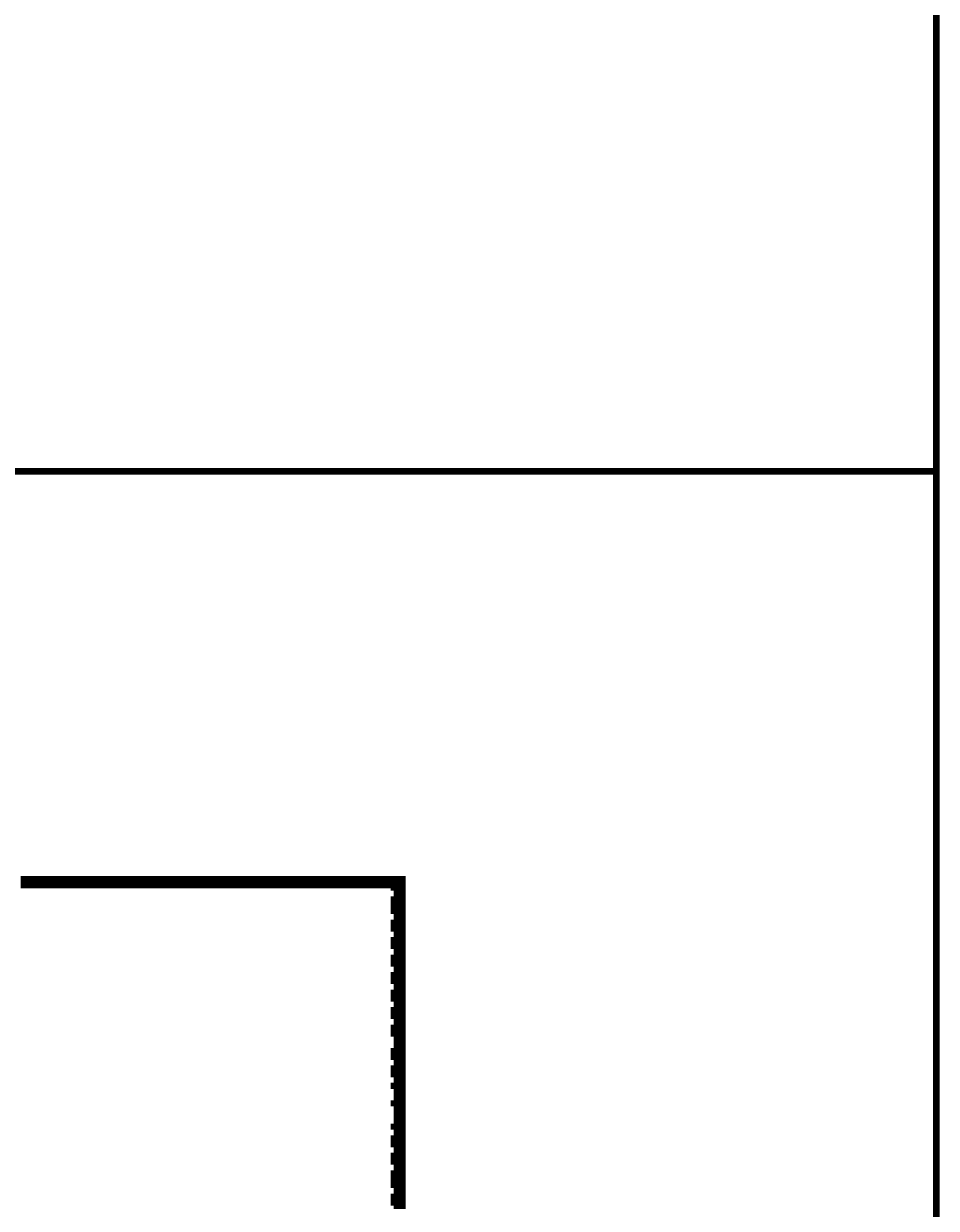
# Model space of a CAD drawing. Header units: inches. Extents: x 16 to 776, y 37 to 575.
# Drawn here: x 674.42 to 700.5, y 406.58 to 440.46 of the extents above; entities that cross this region are included whole.
import ezdxf

# ---------------------------------------------------------------- set-up
doc = ezdxf.new("R2010")
doc.units = ezdxf.units.IN
doc.header["$MEASUREMENT"] = 0
doc.layers.add('P', color=250, linetype='CONTINUOUS', lineweight=100)
doc.layers.add('Text', color=250, linetype='CONTINUOUS', lineweight=100)
doc.styles.get("Standard").update_dxf_attribs({"font": 'txt', "width": 0.75})

msp = doc.modelspace()

# ---------------------------------------------------------------- linework, layer by layer
at = {"layer": 'P', "color": 0, "linetype": 'Continuous'}
for points in [[(700.5, 558.333), (700.5, 53.833)], [(635, 427.667), (700.5, 427.667)], [(674.333, 416), (674.5, 416)], [(674.333, 416), (674.5, 416)], [(674.5, 416), (674.667, 416)], [(674.5, 416), (674.667, 416)], [(674.5, 416), (674.667, 416)], [(674.667, 416), (674.833, 416)], [(674.667, 416), (674.833, 416)], [(674.667, 416), (674.833, 416)], [(674.833, 416), (674.833, 416)], [(674.833, 416), (675, 416)], [(674.833, 416), (674.833, 416)], [(674.833, 416), (675, 416)], [(675, 416), (675.167, 416)], [(675, 416), (675.167, 416)], [(675.167, 416), (675.167, 416)], [(675.167, 416), (675.333, 416)], [(675.167, 416), (675.167, 416)], [(675.167, 416), (675.333, 416)], [(675.333, 416), (675.5, 416)], [(675.333, 416), (675.5, 416)], [(675.5, 416), (675.667, 416)], [(675.5, 416), (675.667, 416)], [(675.667, 416), (675.667, 416)], [(675.667, 416), (675.833, 416)], [(675.667, 416), (675.667, 416)], [(675.667, 416), (675.833, 416)], [(675.833, 416), (676, 416)], [(675.833, 416), (676, 416)], [(676, 416), (676, 416)], [(676, 416), (676.167, 416)], [(676, 416), (676, 416)], [(676, 416), (676.167, 416)], [(676, 416), (676, 416)], [(676, 416), (676.167, 416)], [(676.167, 416), (676.333, 416)], [(676.167, 416), (676.333, 416)], [(676.333, 416), (676.5, 416)], [(676.333, 416), (676.5, 416)], [(676.5, 416), (676.5, 416)], [(676.5, 416), (676.667, 416)], [(676.5, 416), (676.5, 416)], [(676.5, 416), (676.667, 416)], [(676.667, 416), (676.833, 416)], [(676.667, 416), (676.833, 416)], [(676.833, 416), (677, 416)], [(676.833, 416), (677, 416)], [(677, 416), (677, 416)], [(677, 416), (677.167, 416)], [(677, 416), (677, 416)], [(677, 416), (677.167, 416)], [(677.167, 416), (677.333, 416)], [(677.167, 416), (677.333, 416)], [(677.333, 416), (677.333, 416)], [(677.333, 416), (677.5, 416)], [(677.333, 416), (677.333, 416)], [(677.333, 416), (677.5, 416)], [(677.5, 416), (677.667, 416)], [(677.5, 416), (677.667, 416)], [(677.667, 416), (677.833, 416)], [(677.667, 416), (677.833, 416)], [(677.833, 416), (677.833, 416)], [(677.833, 416), (678, 416)], [(677.833, 416), (677.833, 416)], [(677.833, 416), (678, 416)], [(678, 416), (678.167, 416)], [(678, 416), (678.167, 416)], [(678.167, 416), (678.167, 416)], [(678.167, 416), (678.333, 416)], [(678.167, 416), (678.167, 416)], [(678.167, 416), (678.333, 416)], [(678.333, 416), (678.5, 416)], [(678.333, 416), (678.5, 416)], [(678.5, 416), (678.667, 416)], [(678.5, 416), (678.667, 416)], [(678.667, 416), (678.667, 416)], [(678.667, 416), (678.833, 416)], [(678.667, 416), (678.667, 416)], [(678.667, 416), (678.833, 416)], [(678.833, 416), (679, 416)], [(678.833, 416), (679, 416)], [(679, 416), (679, 416)], [(679, 416), (679.167, 416)], [(679, 416), (679, 416)], [(679, 416), (679.167, 416)], [(679.167, 416), (679.333, 416)], [(679.167, 416), (679.333, 416)], [(679.333, 416), (679.5, 416)], [(679.333, 416), (679.5, 416)], [(679.5, 416), (679.5, 416)], [(679.5, 416), (679.667, 416)], [(679.5, 416), (679.5, 416)], [(679.5, 416), (679.667, 416)], [(679.667, 416), (679.833, 416)], [(679.667, 416), (679.833, 416)], [(679.833, 416), (680, 416)], [(679.833, 416), (680, 416)], [(680, 416), (680, 416)], [(680, 416), (680.167, 416)], [(680, 416), (680, 416)], [(680, 416), (680.167, 416)], [(680.167, 416), (680.333, 416)], [(680.167, 416), (680.333, 416)], [(680.333, 416), (680.333, 416)], [(680.333, 416), (680.5, 416)], [(680.333, 416), (680.333, 416)], [(680.333, 416), (680.5, 416)], [(680.5, 416), (680.667, 416)], [(680.5, 416), (680.667, 416)], [(680.667, 416), (680.833, 416)], [(680.667, 416), (680.833, 416)], [(680.833, 416), (680.833, 416)], [(680.833, 416), (681, 416)], [(680.833, 416), (680.833, 416)], [(680.833, 416), (681, 416)], [(680.833, 416), (680.833, 416)], [(680.833, 416), (681, 416)], [(681, 416), (681.167, 416)], [(681, 416), (681.167, 416)], [(681.167, 416), (681.167, 416)], [(681.167, 416), (681.333, 416)], [(681.167, 416), (681.167, 416)], [(681.167, 416), (681.333, 416)], [(681.167, 416), (681.333, 416)], [(681.333, 416), (681.5, 416)], [(681.333, 416), (681.5, 416)], [(681.333, 416), (681.5, 416)], [(681.5, 416), (681.667, 416)], [(681.5, 416), (681.667, 416)], [(681.667, 416), (681.667, 416)], [(681.667, 416), (681.833, 416)], [(681.667, 416), (681.667, 416)], [(681.667, 416), (681.833, 416)], [(681.667, 416), (681.833, 416)], [(681.833, 416), (682, 416)], [(681.833, 416), (682, 416)], [(681.833, 416), (682, 416)], [(682, 416), (682, 416)], [(682, 416), (682.167, 416)], [(682, 416), (682, 416)], [(682, 416), (682.167, 416)], [(682.167, 416), (682.333, 416)], [(682.167, 416), (682.333, 416)], [(682.167, 416), (682.333, 416)], [(682.333, 416), (682.5, 416)], [(682.333, 416), (682.5, 416)], [(682.333, 416), (682.5, 416)], [(682.5, 416), (682.5, 416)], [(682.5, 416), (682.667, 416)], [(682.5, 416), (682.5, 416)], [(682.5, 416), (682.667, 416)], [(682.667, 416), (682.833, 416)], [(682.667, 416), (682.833, 416)], [(682.833, 416), (683, 416)], [(682.833, 416), (683, 416)], [(683, 416), (683, 416)], [(683, 416), (683.167, 416)], [(683, 416), (683, 416)], [(683, 416), (683.167, 416)], [(683.167, 416), (683.333, 416)], [(683.167, 416), (683.333, 416)], [(683.333, 416), (683.333, 416)], [(683.333, 416), (683.5, 416)], [(683.333, 416), (683.333, 416)], [(683.333, 416), (683.5, 416)], [(683.5, 416), (683.667, 416)], [(683.5, 416), (683.667, 416)], [(683.667, 416), (683.833, 416)], [(683.667, 416), (683.833, 416)], [(683.833, 416), (683.833, 416)], [(683.833, 416), (684, 416)], [(683.833, 416), (683.833, 416)], [(683.833, 416), (684, 416)], [(684, 416), (684.167, 416)], [(684, 416), (684.167, 416)], [(684.167, 416), (684.167, 416)], [(684.167, 416), (684.333, 416)], [(684.167, 416), (684.167, 416)], [(684.167, 416), (684.333, 416)], [(684.333, 416), (684.5, 416)], [(684.333, 416), (684.5, 416)], [(684.333, 416), (684.5, 416)], [(684.5, 416), (684.667, 416)], [(684.5, 416), (684.667, 416)], [(684.5, 416), (684.667, 416)], [(684.667, 416), (684.667, 416)], [(684.667, 416), (684.833, 416)], [(684.667, 416), (684.667, 416)], [(684.667, 416), (684.833, 416)], [(684.833, 416), (685, 416)], [(684.833, 416), (685, 416)], [(685, 416), (685.167, 416)], [(685, 416), (685, 416)], [(685, 416), (685.167, 416)], [(685, 416), (685, 416)], [(685, 416), (685.167, 416)], [(685, 416), (685.167, 416)], [(685.167, 416), (685.333, 416)], [(685.167, 416), (685.333, 416)], [(685.167, 416), (685.333, 416)], [(674.333, 415.833), (674.5, 415.833)], [(674.333, 415.833), (674.5, 415.833)], [(674.5, 415.833), (674.667, 415.833)], [(674.5, 415.833), (674.667, 415.833)], [(674.5, 415.833), (674.667, 415.833)], [(674.667, 415.833), (674.833, 415.833)], [(674.667, 415.833), (674.833, 415.833)], [(674.667, 415.833), (674.833, 415.833)], [(674.667, 415.833), (674.833, 415.833)], [(674.833, 415.833), (674.833, 415.833)], [(674.833, 415.833), (674.833, 415.833)], [(674.833, 415.833), (675, 415.833)], [(674.833, 415.833), (674.833, 415.833)], [(674.833, 415.833), (675, 415.833)], [(674.833, 415.833), (675, 415.833)], [(675, 415.833), (675.167, 415.833)], [(675, 415.833), (675.167, 415.833)], [(675.167, 415.833), (675.167, 415.833)], [(675.167, 415.833), (675.167, 415.833)], [(675.167, 415.833), (675.333, 415.833)], [(675.167, 415.833), (675.167, 415.833)], [(675.167, 415.833), (675.333, 415.833)], [(675.167, 415.833), (675.333, 415.833)], [(675.333, 415.833), (675.5, 415.833)], [(675.333, 415.833), (675.5, 415.833)], [(675.333, 415.833), (675.5, 415.833)], [(675.5, 415.833), (675.667, 415.833)], [(675.5, 415.833), (675.667, 415.833)], [(675.667, 415.833), (675.667, 415.833)], [(675.667, 415.833), (675.667, 415.833)], [(675.667, 415.833), (675.833, 415.833)], [(675.667, 415.833), (675.667, 415.833)], [(675.667, 415.833), (675.833, 415.833)], [(675.667, 415.833), (675.833, 415.833)], [(675.833, 415.833), (676, 415.833)], [(675.833, 415.833), (676, 415.833)], [(676, 415.833), (676, 415.833)], [(676, 415.833), (676, 415.833)], [(676, 415.833), (676.167, 415.833)], [(676, 415.833), (676, 415.833)], [(676, 415.833), (676.167, 415.833)], [(676, 415.833), (676.167, 415.833)], [(676, 415.833), (676.167, 415.833)], [(676.167, 415.833), (676.333, 415.833)], [(676.167, 415.833), (676.333, 415.833)], [(676.167, 415.833), (676.333, 415.833)], [(676.333, 415.833), (676.5, 415.833)], [(676.333, 415.833), (676.5, 415.833)], [(676.333, 415.833), (676.5, 415.833)], [(676.5, 415.833), (676.5, 415.833)], [(676.5, 415.833), (676.5, 415.833)], [(676.5, 415.833), (676.667, 415.833)], [(676.5, 415.833), (676.5, 415.833)], [(676.5, 415.833), (676.667, 415.833)], [(676.667, 415.833), (676.833, 415.833)], [(676.667, 415.833), (676.833, 415.833)], [(676.667, 415.833), (676.833, 415.833)], [(676.833, 415.833), (677, 415.833)], [(676.833, 415.833), (677, 415.833)], [(676.833, 415.833), (677, 415.833)], [(677, 415.833), (677, 415.833)], [(677, 415.833), (677, 415.833)], [(677, 415.833), (677.167, 415.833)], [(677, 415.833), (677, 415.833)], [(677, 415.833), (677.167, 415.833)], [(677.167, 415.833), (677.333, 415.833)], [(677.167, 415.833), (677.333, 415.833)], [(677.167, 415.833), (677.333, 415.833)], [(677.333, 415.833), (677.333, 415.833)], [(677.333, 415.833), (677.333, 415.833)], [(677.333, 415.833), (677.5, 415.833)], [(677.333, 415.833), (677.333, 415.833)], [(677.333, 415.833), (677.5, 415.833)], [(677.333, 415.833), (677.5, 415.833)], [(677.5, 415.833), (677.667, 415.833)], [(677.5, 415.833), (677.667, 415.833)], [(677.667, 415.833), (677.833, 415.833)], [(677.667, 415.833), (677.833, 415.833)], [(677.667, 415.833), (677.833, 415.833)], [(677.833, 415.833), (677.833, 415.833)], [(677.833, 415.833), (677.833, 415.833)], [(677.833, 415.833), (678, 415.833)], [(677.833, 415.833), (677.833, 415.833)], [(677.833, 415.833), (678, 415.833)], [(677.833, 415.833), (678, 415.833)], [(678, 415.833), (678.167, 415.833)], [(678, 415.833), (678.167, 415.833)], [(678.167, 415.833), (678.167, 415.833)], [(678.167, 415.833), (678.167, 415.833)], [(678.167, 415.833), (678.333, 415.833)], [(678.167, 415.833), (678.167, 415.833)], [(678.167, 415.833), (678.333, 415.833)], [(678.167, 415.833), (678.333, 415.833)], [(678.333, 415.833), (678.5, 415.833)], [(678.333, 415.833), (678.5, 415.833)], [(678.333, 415.833), (678.5, 415.833)], [(678.5, 415.833), (678.667, 415.833)], [(678.5, 415.833), (678.667, 415.833)], [(678.5, 415.833), (678.667, 415.833)], [(678.667, 415.833), (678.667, 415.833)], [(678.667, 415.833), (678.667, 415.833)], [(678.667, 415.833), (678.833, 415.833)], [(678.667, 415.833), (678.833, 415.833)], [(678.667, 415.833), (678.833, 415.833)], [(678.833, 415.833), (679, 415.833)], [(678.833, 415.833), (679, 415.833)], [(678.833, 415.833), (679, 415.833)], [(679, 415.833), (679, 415.833)], [(679, 415.833), (679, 415.833)], [(679, 415.833), (679.167, 415.833)], [(679, 415.833), (679, 415.833)], [(679, 415.833), (679.167, 415.833)], [(679.167, 415.833), (679.333, 415.833)], [(679.167, 415.833), (679.333, 415.833)], [(679.167, 415.833), (679.333, 415.833)], [(679.333, 415.833), (679.5, 415.833)], [(679.333, 415.833), (679.5, 415.833)], [(679.333, 415.833), (679.5, 415.833)], [(679.5, 415.833), (679.5, 415.833)], [(679.5, 415.833), (679.5, 415.833)], [(679.5, 415.833), (679.667, 415.833)], [(679.5, 415.833), (679.5, 415.833)], [(679.5, 415.833), (679.667, 415.833)], [(679.667, 415.833), (679.833, 415.833)], [(679.667, 415.833), (679.833, 415.833)], [(679.667, 415.833), (679.833, 415.833)], [(679.833, 415.833), (680, 415.833)], [(679.833, 415.833), (680, 415.833)], [(679.833, 415.833), (680, 415.833)], [(680, 415.833), (680, 415.833)], [(680, 415.833), (680, 415.833)], [(680, 415.833), (680.167, 415.833)], [(680, 415.833), (680, 415.833)], [(680, 415.833), (680.167, 415.833)], [(680.167, 415.833), (680.333, 415.833)], [(680.167, 415.833), (680.333, 415.833)], [(680.167, 415.833), (680.333, 415.833)], [(680.333, 415.833), (680.333, 415.833)], [(680.333, 415.833), (680.333, 415.833)], [(680.333, 415.833), (680.5, 415.833)], [(680.333, 415.833), (680.333, 415.833)], [(680.333, 415.833), (680.5, 415.833)], [(680.333, 415.833), (680.5, 415.833)], [(680.5, 415.833), (680.667, 415.833)], [(680.5, 415.833), (680.667, 415.833)], [(680.5, 415.833), (680.667, 415.833)], [(680.667, 415.833), (680.833, 415.833)], [(680.667, 415.833), (680.833, 415.833)], [(680.833, 415.833), (680.833, 415.833)], [(680.833, 415.833), (680.833, 415.833)], [(680.833, 415.833), (681, 415.833)], [(680.833, 415.833), (680.833, 415.833)], [(680.833, 415.833), (681, 415.833)], [(680.833, 415.833), (681, 415.833)], [(680.833, 415.833), (681, 415.833)], [(681, 415.833), (681.167, 415.833)], [(681, 415.833), (681.167, 415.833)], [(681, 415.833), (681.167, 415.833)], [(681.167, 415.833), (681.167, 415.833)], [(681.167, 415.833), (681.167, 415.833)], [(681.167, 415.833), (681.333, 415.833)], [(681.167, 415.833), (681.333, 415.833)], [(681.167, 415.833), (681.333, 415.833)], [(681.333, 415.833), (681.5, 415.833)], [(681.333, 415.833), (681.5, 415.833)], [(681.333, 415.833), (681.5, 415.833)], [(681.333, 415.833), (681.5, 415.833)], [(681.5, 415.833), (681.667, 415.833)], [(681.5, 415.833), (681.667, 415.833)], [(681.5, 415.833), (681.667, 415.833)], [(681.667, 415.833), (681.667, 415.833)], [(681.667, 415.833), (681.667, 415.833)], [(681.667, 415.833), (681.833, 415.833)], [(681.667, 415.833), (681.833, 415.833)], [(681.667, 415.833), (681.833, 415.833)], [(681.833, 415.833), (682, 415.833)], [(681.833, 415.833), (682, 415.833)], [(681.833, 415.833), (682, 415.833)], [(681.833, 415.833), (682, 415.833)], [(682, 415.833), (682, 415.833)], [(682, 415.833), (682, 415.833)], [(682, 415.833), (682.167, 415.833)], [(682, 415.833), (682, 415.833)], [(682, 415.833), (682.167, 415.833)], [(682.167, 415.833), (682.333, 415.833)], [(682.167, 415.833), (682.333, 415.833)], [(682.167, 415.833), (682.333, 415.833)], [(682.333, 415.833), (682.5, 415.833)], [(682.333, 415.833), (682.5, 415.833)], [(682.333, 415.833), (682.5, 415.833)], [(682.333, 415.833), (682.5, 415.833)], [(682.5, 415.833), (682.5, 415.833)], [(682.5, 415.833), (682.5, 415.833)], [(682.5, 415.833), (682.667, 415.833)], [(682.5, 415.833), (682.5, 415.833)], [(682.5, 415.833), (682.667, 415.833)], [(682.5, 415.833), (682.667, 415.833)], [(682.667, 415.833), (682.833, 415.833)], [(682.667, 415.833), (682.833, 415.833)], [(682.667, 415.833), (682.833, 415.833)], [(682.833, 415.833), (683, 415.833)], [(682.833, 415.833), (683, 415.833)], [(683, 415.833), (683, 415.833)], [(683, 415.833), (683, 415.833)], [(683, 415.833), (683.167, 415.833)], [(683, 415.833), (683, 415.833)], [(683, 415.833), (683.167, 415.833)], [(683, 415.833), (683.167, 415.833)], [(683.167, 415.833), (683.333, 415.833)], [(683.167, 415.833), (683.333, 415.833)], [(683.167, 415.833), (683.333, 415.833)], [(683.333, 415.833), (683.333, 415.833)], [(683.333, 415.833), (683.333, 415.833)], [(683.333, 415.833), (683.5, 415.833)], [(683.333, 415.833), (683.5, 415.833)], [(683.333, 415.833), (683.5, 415.833)], [(683.5, 415.833), (683.667, 415.833)], [(683.5, 415.833), (683.667, 415.833)], [(683.5, 415.833), (683.667, 415.833)], [(683.667, 415.833), (683.833, 415.833)], [(683.667, 415.833), (683.833, 415.833)], [(683.667, 415.833), (683.833, 415.833)], [(683.833, 415.833), (683.833, 415.833)], [(683.833, 415.833), (683.833, 415.833)], [(683.833, 415.833), (684, 415.833)], [(683.833, 415.833), (684, 415.833)], [(683.833, 415.833), (684, 415.833)], [(684, 415.833), (684.167, 415.833)], [(684, 415.833), (684.167, 415.833)], [(684, 415.833), (684.167, 415.833)], [(684.167, 415.833), (684.167, 415.833)], [(684.167, 415.833), (684.167, 415.833)], [(684.167, 415.833), (684.333, 415.833)], [(684.167, 415.833), (684.167, 415.833)], [(684.167, 415.833), (684.333, 415.833)], [(684.333, 415.833), (684.5, 415.833)], [(684.333, 415.833), (684.5, 415.833)], [(684.333, 415.833), (684.5, 415.833)], [(684.5, 415.833), (684.667, 415.833)], [(684.5, 415.833), (684.667, 415.833)], [(684.5, 415.833), (684.667, 415.833)], [(684.5, 415.833), (684.667, 415.833)], [(684.667, 415.833), (684.667, 415.833)], [(684.667, 415.833), (684.667, 415.833)], [(684.667, 415.833), (684.833, 415.833)], [(684.667, 415.833), (684.667, 415.833)], [(684.667, 415.833), (684.833, 415.833)], [(684.667, 415.833), (684.833, 415.833)], [(684.833, 415.833), (685, 415.833)], [(684.833, 415.833), (685, 415.833)], [(685, 415.833), (685.167, 415.833)], [(685, 415.833), (685, 415.667)], [(685, 415.833), (685.167, 415.833)], [(685, 415.833), (685, 415.833)], [(685, 415.833), (685, 415.833)], [(685, 415.833), (685.167, 415.833)], [(685, 415.833), (685, 415.833)], [(685, 415.833), (685.167, 415.833)], [(685, 415.833), (685.167, 415.833)], [(685, 415.667), (685.167, 415.667)], [(685, 415.667), (685.167, 415.667)], [(685, 415.667), (685.167, 415.667)], [(685.167, 415.833), (685.333, 415.833)], [(685.167, 415.833), (685.333, 415.833)], [(685.167, 415.833), (685.333, 415.833)], [(685.167, 415.833), (685.333, 415.833)], [(685.167, 415.667), (685.333, 415.667)], [(685.167, 415.667), (685.333, 415.667)], [(685.167, 415.667), (685.333, 415.667)], [(685, 415.5), (685.167, 415.5)], [(685, 415.5), (685.167, 415.5)], [(685, 415.5), (685.167, 415.5)], [(685, 415.5), (685.167, 415.5)], [(685, 415.5), (685, 415.333)], [(685, 415.5), (685.167, 415.5)], [(685, 415.333), (685.167, 415.333)], [(685, 415.333), (685, 415.167)], [(685, 415.333), (685.167, 415.333)], [(685.167, 415.5), (685.333, 415.5)], [(685.167, 415.5), (685.333, 415.5)], [(685.167, 415.5), (685.333, 415.5)], [(685.167, 415.5), (685.333, 415.5)], [(685.167, 415.5), (685.333, 415.5)], [(685.167, 415.333), (685.333, 415.333)], [(685.167, 415.333), (685.333, 415.333)], [(685, 415.167), (685.167, 415.167)], [(685, 415.167), (685, 415)], [(685, 415.167), (685.167, 415.167)], [(685, 415), (685.167, 415)], [(685, 415), (685, 415)], [(685, 415), (685.167, 415)], [(685, 415), (685.167, 415)], [(685, 415), (685.167, 415)], [(685.167, 415.167), (685.333, 415.167)], [(685.167, 415.167), (685.333, 415.167)], [(685.167, 415), (685.333, 415)], [(685.167, 415), (685.333, 415)], [(685.167, 415), (685.333, 415)], [(685.167, 415), (685.333, 415)], [(685, 414.833), (685.167, 414.833)], [(685, 414.833), (685, 414.667)], [(685, 414.833), (685.167, 414.833)], [(685, 414.667), (685.167, 414.667)], [(685, 414.667), (685, 414.667)], [(685, 414.667), (685.167, 414.667)], [(685, 414.667), (685.167, 414.667)], [(685, 414.667), (685, 414.5)], [(685, 414.667), (685.167, 414.667)], [(685.167, 414.833), (685.333, 414.833)], [(685.167, 414.833), (685.333, 414.833)], [(685.167, 414.667), (685.333, 414.667)], [(685.167, 414.667), (685.333, 414.667)], [(685.167, 414.667), (685.333, 414.667)], [(685.167, 414.667), (685.333, 414.667)], [(685, 414.5), (685.167, 414.5)], [(685, 414.5), (685.167, 414.5)], [(685, 414.333), (685.167, 414.333)], [(685, 414.333), (685, 414.167)], [(685, 414.333), (685.167, 414.333)], [(685.167, 414.5), (685.333, 414.5)], [(685.167, 414.5), (685.333, 414.5)], [(685.167, 414.333), (685.333, 414.333)], [(685.167, 414.333), (685.333, 414.333)], [(685, 414.167), (685.167, 414.167)], [(685, 414.167), (685, 414.167)], [(685, 414.167), (685.167, 414.167)], [(685, 414.167), (685.167, 414.167)], [(685, 414.167), (685, 414)], [(685, 414.167), (685.167, 414.167)], [(685, 414), (685.167, 414)], [(685, 414), (685.167, 414)], [(685.167, 414.167), (685.333, 414.167)], [(685.167, 414.167), (685.333, 414.167)], [(685.167, 414.167), (685.333, 414.167)], [(685.167, 414.167), (685.333, 414.167)], [(685.167, 414), (685.333, 414)], [(685.167, 414), (685.333, 414)], [(685, 413.833), (685.167, 413.833)], [(685, 413.833), (685, 413.833)], [(685, 413.833), (685.167, 413.833)], [(685, 413.833), (685.167, 413.833)], [(685, 413.833), (685, 413.667)], [(685, 413.833), (685.167, 413.833)], [(685, 413.667), (685.167, 413.667)], [(685, 413.667), (685, 413.5)], [(685, 413.667), (685.167, 413.667)], [(685.167, 413.833), (685.333, 413.833)], [(685.167, 413.833), (685.333, 413.833)], [(685.167, 413.833), (685.333, 413.833)], [(685.167, 413.833), (685.333, 413.833)], [(685.167, 413.667), (685.333, 413.667)], [(685.167, 413.667), (685.333, 413.667)], [(685, 413.5), (685.167, 413.5)], [(685, 413.5), (685.167, 413.5)], [(685, 413.333), (685.167, 413.333)], [(685, 413.333), (685, 413.333)], [(685, 413.333), (685.167, 413.333)], [(685, 413.333), (685.167, 413.333)], [(685, 413.333), (685, 413.167)], [(685, 413.333), (685.167, 413.333)], [(685.167, 413.5), (685.333, 413.5)], [(685.167, 413.5), (685.333, 413.5)], [(685.167, 413.333), (685.333, 413.333)], [(685.167, 413.333), (685.333, 413.333)], [(685.167, 413.333), (685.333, 413.333)], [(685.167, 413.333), (685.333, 413.333)], [(685, 413.167), (685.167, 413.167)], [(685, 413.167), (685, 413)], [(685, 413.167), (685.167, 413.167)], [(685, 413), (685.167, 413)], [(685, 413), (685, 413)], [(685, 413), (685.167, 413)], [(685, 413), (685.167, 413)], [(685, 413), (685.167, 413)], [(685.167, 413.167), (685.333, 413.167)], [(685.167, 413.167), (685.333, 413.167)], [(685.167, 413), (685.333, 413)], [(685.167, 413), (685.333, 413)], [(685.167, 413), (685.333, 413)], [(685.167, 413), (685.333, 413)], [(685, 412.833), (685.167, 412.833)], [(685, 412.833), (685, 412.667)], [(685, 412.833), (685.167, 412.833)], [(685, 412.667), (685.167, 412.667)], [(685, 412.667), (685, 412.5)], [(685, 412.667), (685.167, 412.667)], [(685.167, 412.833), (685.333, 412.833)], [(685.167, 412.833), (685.333, 412.833)], [(685.167, 412.667), (685.333, 412.667)], [(685.167, 412.667), (685.333, 412.667)], [(685, 412.5), (685.167, 412.5)], [(685, 412.5), (685, 412.5)], [(685, 412.5), (685.167, 412.5)], [(685, 412.5), (685.167, 412.5)], [(685, 412.5), (685.167, 412.5)], [(685, 412.333), (685.167, 412.333)], [(685, 412.333), (685, 412.167)], [(685, 412.333), (685.167, 412.333)], [(685.167, 412.5), (685.333, 412.5)], [(685.167, 412.5), (685.333, 412.5)], [(685.167, 412.5), (685.333, 412.5)], [(685.167, 412.5), (685.333, 412.5)], [(685.167, 412.333), (685.333, 412.333)], [(685.167, 412.333), (685.333, 412.333)], [(685, 412.167), (685.167, 412.167)], [(685, 412.167), (685, 412)], [(685, 412.167), (685.167, 412.167)], [(685, 412), (685.167, 412)], [(685, 412), (685, 412)], [(685, 412), (685.167, 412)], [(685, 412), (685.167, 412)], [(685, 412), (685.167, 412)], [(685.167, 412.167), (685.333, 412.167)], [(685.167, 412.167), (685.333, 412.167)], [(685.167, 412), (685.333, 412)], [(685.167, 412), (685.333, 412)], [(685.167, 412), (685.333, 412)], [(685.167, 412), (685.333, 412)], [(685, 411.833), (685.167, 411.833)], [(685, 411.833), (685, 411.667)], [(685, 411.833), (685.167, 411.833)], [(685, 411.667), (685.167, 411.667)], [(685, 411.667), (685, 411.667)], [(685, 411.667), (685.167, 411.667)], [(685, 411.667), (685.167, 411.667)], [(685, 411.667), (685, 411.5)], [(685, 411.667), (685.167, 411.667)], [(685.167, 411.833), (685.333, 411.833)], [(685.167, 411.833), (685.333, 411.833)], [(685.167, 411.667), (685.333, 411.667)], [(685.167, 411.667), (685.333, 411.667)], [(685.167, 411.667), (685.333, 411.667)], [(685.167, 411.667), (685.333, 411.667)], [(685, 411.5), (685.167, 411.5)], [(685, 411.5), (685.167, 411.5)], [(685, 411.5), (685.167, 411.5)], [(685, 411.333), (685.167, 411.333)], [(685, 411.333), (685.167, 411.333)], [(685, 411.333), (685.167, 411.333)], [(685.167, 411.5), (685.333, 411.5)], [(685.167, 411.5), (685.333, 411.5)], [(685.167, 411.5), (685.333, 411.5)], [(685.167, 411.333), (685.333, 411.333)], [(685.167, 411.333), (685.333, 411.333)], [(685.167, 411.333), (685.333, 411.333)], [(685, 411.167), (685.167, 411.167)], [(685, 411.167), (685, 411.167)], [(685, 411.167), (685.167, 411.167)], [(685, 411.167), (685.167, 411.167)], [(685, 411.167), (685, 411)], [(685, 411.167), (685.167, 411.167)], [(685, 411), (685.167, 411)], [(685, 411), (685, 410.833)], [(685, 411), (685.167, 411)], [(685.167, 411.167), (685.333, 411.167)], [(685.167, 411.167), (685.333, 411.167)], [(685.167, 411.167), (685.333, 411.167)], [(685.167, 411.167), (685.333, 411.167)], [(685.167, 411), (685.333, 411)], [(685.167, 411), (685.333, 411)], [(685, 410.833), (685.167, 410.833)], [(685, 410.833), (685.167, 410.833)], [(685, 410.833), (685.167, 410.833)], [(685, 410.833), (685.167, 410.833)], [(685, 410.833), (685.167, 410.833)], [(685, 410.833), (685.167, 410.833)], [(685, 410.667), (685.167, 410.667)], [(685, 410.667), (685, 410.5)], [(685, 410.667), (685.167, 410.667)], [(685.167, 410.833), (685.333, 410.833)], [(685.167, 410.833), (685.333, 410.833)], [(685.167, 410.833), (685.333, 410.833)], [(685.167, 410.833), (685.333, 410.833)], [(685.167, 410.833), (685.333, 410.833)], [(685.167, 410.833), (685.333, 410.833)], [(685.167, 410.667), (685.333, 410.667)], [(685.167, 410.667), (685.333, 410.667)], [(685, 410.5), (685.167, 410.5)], [(685, 410.5), (685, 410.333)], [(685, 410.5), (685.167, 410.5)], [(685, 410.333), (685.167, 410.333)], [(685, 410.333), (685.167, 410.333)], [(685, 410.333), (685.167, 410.333)], [(685, 410.333), (685.167, 410.333)], [(685, 410.333), (685.167, 410.333)], [(685, 410.333), (685.167, 410.333)], [(685.167, 410.5), (685.333, 410.5)], [(685.167, 410.5), (685.333, 410.5)], [(685.167, 410.333), (685.333, 410.333)], [(685.167, 410.333), (685.333, 410.333)], [(685.167, 410.333), (685.333, 410.333)], [(685.167, 410.333), (685.333, 410.333)], [(685.167, 410.333), (685.333, 410.333)], [(685.167, 410.333), (685.333, 410.333)], [(685, 410.167), (685.167, 410.167)], [(685, 410.167), (685, 410)], [(685, 410.167), (685.167, 410.167)], [(685, 410), (685.167, 410)], [(685, 410), (685, 410)], [(685, 410), (685.167, 410)], [(685, 410), (685.167, 410)], [(685, 410), (685.167, 410)], [(685, 410), (685.167, 410)], [(685.167, 410.167), (685.333, 410.167)], [(685.167, 410.167), (685.333, 410.167)], [(685.167, 410), (685.333, 410)], [(685.167, 410), (685.333, 410)], [(685.167, 410), (685.333, 410)], [(685.167, 410), (685.333, 410)], [(685.167, 410), (685.333, 410)], [(685, 409.833), (685.167, 409.833)], [(685, 409.833), (685.167, 409.833)], [(685, 409.833), (685.167, 409.833)], [(685, 409.667), (685.167, 409.667)], [(685, 409.667), (685, 409.5)], [(685, 409.667), (685.167, 409.667)], [(685.167, 409.833), (685.333, 409.833)], [(685.167, 409.833), (685.333, 409.833)], [(685.167, 409.833), (685.333, 409.833)], [(685.167, 409.667), (685.333, 409.667)], [(685.167, 409.667), (685.333, 409.667)], [(685, 409.5), (685.167, 409.5)], [(685, 409.5), (685, 409.5)], [(685, 409.5), (685.167, 409.5)], [(685, 409.5), (685.167, 409.5)], [(685, 409.5), (685.167, 409.5)], [(685, 409.5), (685.167, 409.5)], [(685, 409.333), (685.167, 409.333)], [(685, 409.333), (685.167, 409.333)], [(685, 409.333), (685.167, 409.333)], [(685, 409.333), (685.167, 409.333)], [(685.167, 409.5), (685.333, 409.5)], [(685.167, 409.5), (685.333, 409.5)], [(685.167, 409.5), (685.333, 409.5)], [(685.167, 409.5), (685.333, 409.5)], [(685.167, 409.5), (685.333, 409.5)], [(685.167, 409.333), (685.333, 409.333)], [(685.167, 409.333), (685.333, 409.333)], [(685.167, 409.333), (685.333, 409.333)], [(685.167, 409.333), (685.333, 409.333)], [(685, 409.167), (685.167, 409.167)], [(685, 409.167), (685.167, 409.167)], [(685, 409.167), (685.167, 409.167)], [(685, 409), (685.167, 409)], [(685, 409), (685, 409)], [(685, 409), (685.167, 409)], [(685, 409), (685.167, 409)], [(685, 409), (685, 408.833)], [(685, 409), (685.167, 409)], [(685.167, 409.167), (685.333, 409.167)], [(685.167, 409.167), (685.333, 409.167)], [(685.167, 409.167), (685.333, 409.167)], [(685.167, 409), (685.333, 409)], [(685.167, 409), (685.333, 409)], [(685.167, 409), (685.333, 409)], [(685.167, 409), (685.333, 409)], [(685, 408.833), (685.167, 408.833)], [(685, 408.833), (685.167, 408.833)], [(685, 408.833), (685.167, 408.833)], [(685, 408.667), (685.167, 408.667)], [(685, 408.667), (685.167, 408.667)], [(685, 408.667), (685.167, 408.667)], [(685, 408.667), (685.167, 408.667)], [(685, 408.667), (685, 408.5)], [(685, 408.667), (685.167, 408.667)], [(685.167, 408.833), (685.333, 408.833)], [(685.167, 408.833), (685.333, 408.833)], [(685.167, 408.833), (685.333, 408.833)], [(685.167, 408.667), (685.333, 408.667)], [(685.167, 408.667), (685.333, 408.667)], [(685.167, 408.667), (685.333, 408.667)], [(685.167, 408.667), (685.333, 408.667)], [(685.167, 408.667), (685.333, 408.667)], [(685, 408.5), (685.167, 408.5)], [(685, 408.5), (685, 408.333)], [(685, 408.5), (685.167, 408.5)], [(685, 408.333), (685.167, 408.333)], [(685, 408.333), (685.167, 408.333)], [(685, 408.333), (685.167, 408.333)], [(685.167, 408.5), (685.333, 408.5)], [(685.167, 408.5), (685.333, 408.5)], [(685.167, 408.333), (685.333, 408.333)], [(685.167, 408.333), (685.333, 408.333)], [(685.167, 408.333), (685.333, 408.333)], [(685, 408.167), (685.167, 408.167)], [(685, 408.167), (685.167, 408.167)], [(685, 408.167), (685.167, 408.167)], [(685, 408.167), (685.167, 408.167)], [(685, 408.167), (685, 408)], [(685, 408.167), (685.167, 408.167)], [(685, 408), (685.167, 408)], [(685, 408), (685, 407.833)], [(685, 408), (685.167, 408)], [(685.167, 408.167), (685.333, 408.167)], [(685.167, 408.167), (685.333, 408.167)], [(685.167, 408.167), (685.333, 408.167)], [(685.167, 408.167), (685.333, 408.167)], [(685.167, 408.167), (685.333, 408.167)], [(685.167, 408), (685.333, 408)], [(685.167, 408), (685.333, 408)], [(685, 407.833), (685.167, 407.833)], [(685, 407.833), (685.167, 407.833)], [(685, 407.833), (685.167, 407.833)], [(685, 407.833), (685.167, 407.833)], [(685, 407.833), (685.167, 407.833)], [(685, 407.833), (685.167, 407.833)], [(685, 407.667), (685.167, 407.667)], [(685, 407.667), (685, 407.5)], [(685, 407.667), (685.167, 407.667)], [(685.167, 407.833), (685.333, 407.833)], [(685.167, 407.833), (685.333, 407.833)], [(685.167, 407.833), (685.333, 407.833)], [(685.167, 407.833), (685.333, 407.833)], [(685.167, 407.833), (685.333, 407.833)], [(685.167, 407.833), (685.333, 407.833)], [(685.167, 407.667), (685.333, 407.667)], [(685.167, 407.667), (685.333, 407.667)], [(685, 407.5), (685.167, 407.5)], [(685, 407.5), (685, 407.333)], [(685, 407.5), (685.167, 407.5)], [(685, 407.333), (685.167, 407.333)], [(685, 407.333), (685, 407.333)], [(685, 407.333), (685.167, 407.333)], [(685, 407.333), (685.167, 407.333)], [(685, 407.333), (685, 407.167)], [(685, 407.333), (685.167, 407.333)], [(685.167, 407.5), (685.333, 407.5)], [(685.167, 407.5), (685.333, 407.5)], [(685.167, 407.333), (685.333, 407.333)], [(685.167, 407.333), (685.333, 407.333)], [(685.167, 407.333), (685.333, 407.333)], [(685.167, 407.333), (685.333, 407.333)], [(685, 407.167), (685.167, 407.167)], [(685, 407.167), (685.167, 407.167)], [(685, 407), (685.167, 407)], [(685, 407), (685, 407)], [(685, 407), (685.167, 407)], [(685, 407), (685.167, 407)], [(685, 407), (685, 406.833)], [(685, 407), (685.167, 407)], [(685.167, 407.167), (685.333, 407.167)], [(685.167, 407.167), (685.333, 407.167)], [(685.167, 407), (685.333, 407)], [(685.167, 407), (685.333, 407)], [(685.167, 407), (685.333, 407)], [(685.167, 407), (685.333, 407)], [(685, 406.833), (685.167, 406.833)], [(685, 406.833), (685, 406.667)], [(685, 406.833), (685.167, 406.833)], [(685, 406.667), (685.167, 406.667)], [(685, 406.667), (685.167, 406.667)], [(685.167, 406.833), (685.333, 406.833)], [(685.167, 406.833), (685.333, 406.833)], [(685.167, 406.667), (685.333, 406.667)], [(685.167, 406.667), (685.333, 406.667)]]:
    msp.add_lwpolyline(points, dxfattribs=at)

# ---------------------------------------------------------------- texts
at = {"layer": 'Text', "color": 0, "linetype": 'Continuous', "char_height": 5.5, "attachment_point": 4}
for insert in [(676, 435.167), (678.667, 435.167), (683.667, 435.167), (688.167, 435.167), (692.333, 435.167), (696.833, 435.167)]:
    msp.add_mtext('{\\fCIDFont+ F2|b0|i0|c1|p15;}', dxfattribs=dict(at, insert=insert))

doc.saveas('drawing.dxf')
